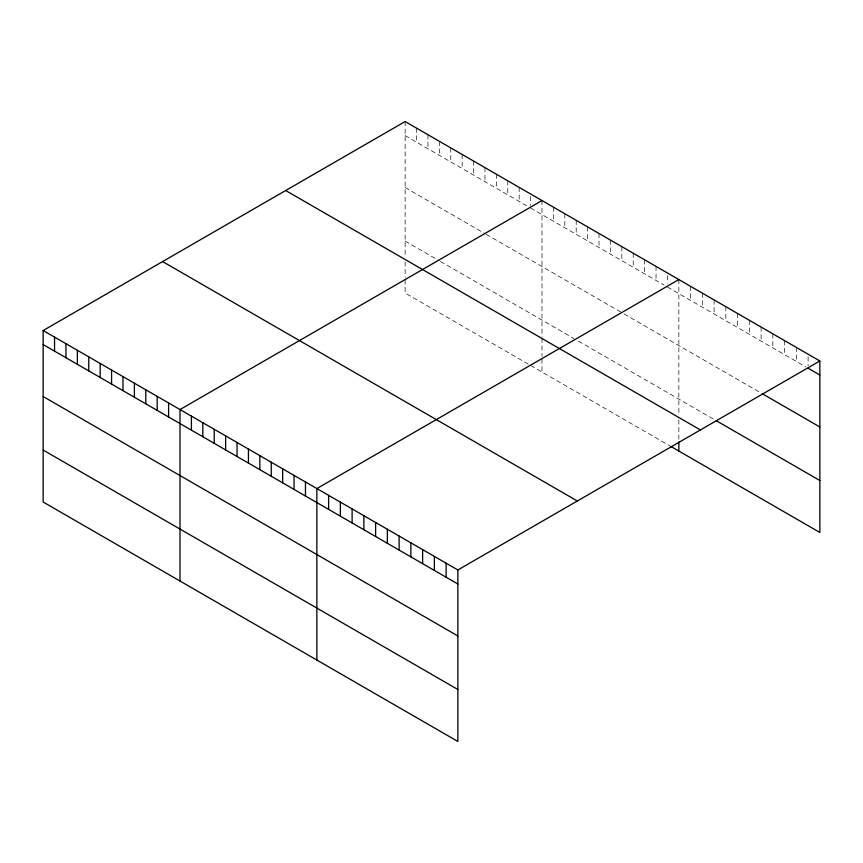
<?xml version="1.0" encoding="UTF-8"?>
<svg xmlns="http://www.w3.org/2000/svg" width="863" height="863" viewBox="0 0 863 863"><rect width="100%" height="100%" fill="white"/><g stroke="black" fill="none" stroke-linecap="round" stroke-linejoin="round"><path stroke-width="0.65" stroke-dasharray="4.32 3.24" d="M405.135 121.543L405.135 256.656M405.135 135.577L527.164 206.03M530.583 208.005L664.025 285.049M667.444 287.023L805.966 367.002M405.135 187.541L484.963 233.625M486.106 234.283L621.824 312.643M624.1 313.959L760.033 392.438M405.135 241.068L439.343 260.82M440.486 261.478L573.927 338.523M578.48 341.155L714.1 419.45M528.307 364.143L405.135 293.032L405.135 280.044M530.583 365.459L669.72 445.793M808.102 356.753L808.102 365.685M796.344 347.411L796.344 361.446M784.596 340.626L784.596 354.661M772.849 333.852L772.849 347.875M761.101 327.066L761.101 341.101M749.343 320.281L749.343 334.315M737.595 313.496L737.595 327.53M725.848 306.71L725.848 320.745M714.1 299.925L714.1 313.959M702.342 293.14L702.342 307.174M690.594 286.354L690.594 300.389M678.847 279.569L678.847 414.682M678.847 419.882L678.847 440.669M667.444 275.545L667.444 283.193M656.031 266.408L656.031 280.443M644.629 259.817L644.629 273.851M633.226 253.237L633.226 267.271M621.824 246.656L621.824 260.68M610.421 240.065L610.421 254.1M599.008 233.485L599.008 247.519M587.606 226.893L587.606 240.928M576.204 220.313L576.204 234.348M564.801 213.733L564.801 227.767M553.399 207.142L553.399 221.176M541.986 200.561L541.986 336.969M541.986 338.274L541.986 356.451M541.986 359.051L541.986 372.039M530.583 196.527L530.583 205.459M519.181 187.39L519.181 201.424M507.778 180.809L507.778 194.844M496.365 174.218L496.365 188.253M484.963 167.638L484.963 181.672M473.56 161.057L473.56 175.092M462.158 154.466L462.158 168.501M450.756 147.886L450.756 161.92M439.343 141.305L439.343 155.329M427.94 134.714L427.94 148.749M416.538 128.134L416.538 142.168M405.135 261.856L405.135 277.444"/><path stroke-width="1.29" d="M43.15 330.54L457.865 569.968L457.865 741.457L43.15 502.018L43.15 330.54L405.135 121.543L819.85 360.982L819.85 532.46L670.864 446.451M541.986 200.561L180.011 409.547L180.011 581.036M678.847 279.569L316.861 488.566L316.861 660.044M457.865 569.968L819.85 360.982M808.102 368.231L819.85 375.017M762.169 393.668L819.85 426.969M716.236 420.68L819.85 480.508M285.675 190.518L700.4 429.947M162.6 261.565L577.325 501.004M43.15 344.564L457.865 584.003M43.15 396.527L457.865 635.966M43.15 450.055L457.865 689.494M678.847 441.964L678.847 451.058M446.117 563.183L446.117 577.218M434.369 556.398L434.369 570.432M422.622 549.623L422.622 563.647M410.864 542.838L410.864 556.872M399.116 536.052L399.116 550.087M387.368 529.267L387.368 543.302M375.621 522.482L375.621 536.516M363.862 515.696L363.862 529.731M352.115 508.911L352.115 522.946M340.367 502.126L340.367 516.16M328.62 495.351L328.62 509.375M305.459 481.975L305.459 496.009M294.056 475.394L294.056 489.429M282.654 468.814L282.654 482.838M271.241 462.223L271.241 476.257M259.839 455.642L259.839 469.677M248.436 449.051L248.436 463.086M237.034 442.471L237.034 456.505M225.631 435.891L225.631 449.925M214.218 429.299L214.218 443.334M202.816 422.719L202.816 436.754M191.413 416.128L191.413 430.162M168.598 402.967L168.598 417.002M157.195 396.376L157.195 410.41M145.793 389.796L145.793 403.83M134.391 383.215L134.391 397.239M122.988 376.624L122.988 390.659M111.575 370.044L111.575 384.078M100.173 363.452L100.173 377.487M88.77 356.872L88.77 370.907M77.368 350.292L77.368 364.326M65.955 343.701L65.955 357.735M54.552 337.12L54.552 351.155"/></g></svg>
